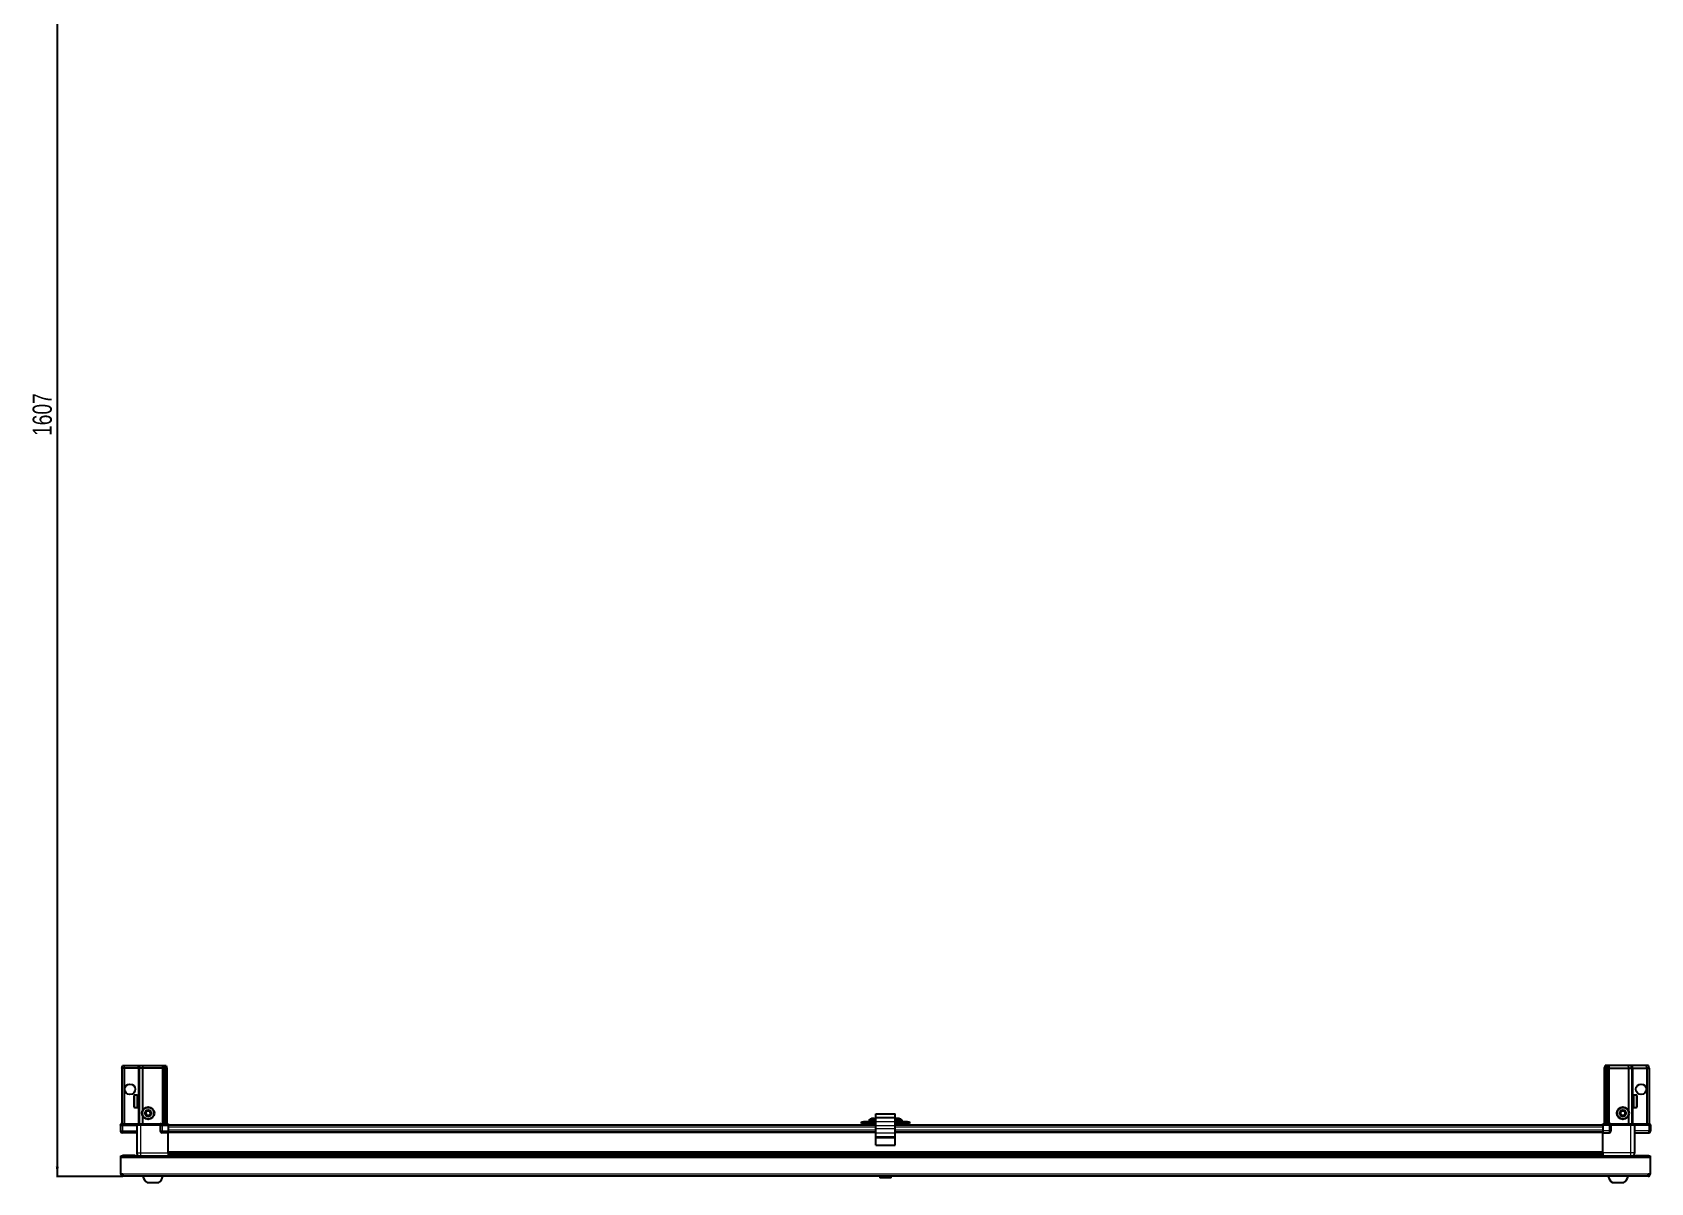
# Model space of a CAD drawing. Header units: millimetres. Extents: x 1132 to 6666, y -642 to 1838.
# Drawn here: x 1220 to 2912, y -642 to 560 of the extents above; entities that cross this region are included whole.
import ezdxf

# ---------------------------------------------------------------- set-up
doc = ezdxf.new("R2010")
doc.units = ezdxf.units.MM
doc.layers.add('FORMAT', color=7, linetype='Continuous')
doc.styles.add('SLDTEXTSTYLE0', font='TXT', dxfattribs={"width": 0.75})
doc.dimstyles.new('SLDDIMSTYLE0', dxfattribs={"dimtxt": 20, "dimasz": 10, "dimexe": 0, "dimexo": 0.0625, "dimgap": 5, "dimtad": 2, "dimdec": 1, "dimrnd": 1e-09, "dimzin": 12, "dimdsep": 46, "dimtxsty": 'SLDTEXTSTYLE0', "dimsah": 1, "dimcen": 0.09, "dimadec": 0, "dimazin": 3, "dimtfac": 1, "dimtofl": 0, "dimtmove": 0, "dimatfit": 3, "dimfxl": 0, "dimfrac": 2, "dimtolj": 1, "dimtzin": 12, "dimarcsym": 0})

# ---------------------------------------------------------------- blocks, each defined once
blk = doc.blocks.new('_D_9')
at = {"layer": 'FORMAT'}
for p, q in [((2106.7, 971.4), (1245.5, 971.4)), ((1246.5, 971.4), (1246.5, -635.6)), ((1315.1, -635.6), (1245.5, -635.6))]:
    blk.add_line(p, q, dxfattribs=at)
for points in [[(1246.5, 971.4), (1244.9, 961.4), (1248, 961.4)], [(1246.5, -635.6), (1248, -625.6), (1244.9, -625.6)]]:
    blk.add_solid(points, dxfattribs=at)
at = {"layer": 'FORMAT', "insert": (1220.7, 138.4), "char_height": 20, "attachment_point": 1, "rotation": 90, "style": 'SLDTEXTSTYLE0'}
blk.add_mtext('1607', dxfattribs=at)

msp = doc.modelspace()

# ---------------------------------------------------------------- linework, layer by layer
at = {"color": 7, "linetype": 'Continuous', "lineweight": 25}
for p, q in [((1313.99, -522.56), (1314.79, -519.56)), ((1316.49, -522.56), (1313.99, -522.56)), ((1313.99, -522.56), (1313.99, -580.86)), ((1314.79, -519.56), (1316.64, -519.56)), ((1316.49, -522.56), (1316.64, -519.56)), ((1316.49, -522.56), (1316.49, -580.86)), ((1330.99, -522.56), (1316.49, -522.56)), ((1316.64, -519.56), (1330.99, -519.56)), ((1330.99, -519.56), (1332.79, -519.56)), ((1331.99, -522.56), (1330.99, -522.56)), ((1331.99, -522.56), (1332.79, -519.56)), ((1335.49, -522.56), (1331.99, -522.56)), ((1331.99, -522.56), (1331.99, -580.86)), ((1332.79, -519.56), (1335.82, -519.56)), ((1335.82, -519.56), (1335.49, -522.56)), ((1355.99, -522.56), (1335.49, -522.56)), ((1335.49, -522.56), (1335.49, -567.06)), ((1335.82, -519.56), (1355.99, -519.56)), ((1355.99, -519.56), (1357.79, -519.56)), ((1356.99, -522.56), (1355.99, -522.56)), ((1357.79, -519.56), (1356.99, -522.56)), ((1357.99, -522.56), (1356.99, -522.56)), ((1356.99, -522.56), (1356.99, -580.86)), ((1357.79, -519.56), (1358.53, -519.56)), ((1358.53, -519.56), (1357.99, -522.56)), ((1359.49, -522.56), (1357.99, -522.56)), ((1357.99, -522.56), (1357.99, -580.86)), ((1358.53, -519.56), (1359.03, -519.56)), ((1359.03, -519.56), (1359.49, -522.56)), ((1359.03, -519.56), (1360.18, -519.56)), ((1359.49, -522.56), (1359.49, -580.86)), ((1360.99, -522.56), (1359.49, -522.56)), ((1360.18, -519.56), (1360.99, -522.56)), ((1360.99, -522.56), (1360.99, -580.86)), ((2864.79, -519.56), (2863.99, -522.56)), ((2863.99, -522.56), (2865.49, -522.56)), ((2863.99, -522.56), (2863.99, -580.86)), ((2865.94, -519.56), (2864.79, -519.56)), ((2865.94, -519.56), (2865.49, -522.56)), ((2865.49, -522.56), (2866.99, -522.56)), ((2865.49, -522.56), (2865.49, -580.86)), ((2866.44, -519.56), (2865.94, -519.56)), ((2866.44, -519.56), (2866.99, -522.56)), ((2867.18, -519.56), (2866.44, -519.56)), ((2866.99, -522.56), (2866.99, -580.86)), ((2866.99, -522.56), (2867.99, -522.56)), ((2867.18, -519.56), (2867.99, -522.56)), ((2868.99, -519.56), (2867.18, -519.56)), ((2867.99, -522.56), (2867.99, -580.86)), ((2867.99, -522.56), (2868.99, -522.56)), ((2889.16, -519.56), (2868.99, -519.56)), ((2868.99, -522.56), (2889.49, -522.56)), ((2889.16, -519.56), (2889.49, -522.56)), ((2892.18, -519.56), (2889.16, -519.56)), ((2889.49, -522.56), (2889.49, -567.06)), ((2889.49, -522.56), (2892.99, -522.56)), ((2892.99, -522.56), (2892.18, -519.56)), ((2893.99, -519.56), (2892.18, -519.56)), ((2892.99, -522.56), (2892.99, -580.86)), ((2892.99, -522.56), (2893.99, -522.56)), ((2908.33, -519.56), (2893.99, -519.56)), ((2893.99, -522.56), (2908.49, -522.56)), ((2908.49, -522.56), (2908.33, -519.56)), ((2910.18, -519.56), (2908.33, -519.56)), ((2908.49, -522.56), (2908.49, -580.86)), ((2908.49, -522.56), (2910.99, -522.56)), ((2910.99, -522.56), (2910.18, -519.56)), ((2910.99, -522.56), (2910.99, -580.86)), ((1326.79, -562.76), (1326.79, -551.36)), ((1329.99, -550.56), (1327.59, -550.56)), ((1329.99, -550.56), (1329.99, -550.57)), ((1329.99, -550.57), (1330.49, -550.57)), ((1329.99, -550.75), (1330.49, -550.75)), ((1329.99, -550.75), (1329.99, -550.97)), ((1329.99, -550.97), (1330.49, -550.97)), ((1329.99, -551.55), (1330.49, -551.55)), ((1329.99, -551.55), (1329.99, -551.97)), ((1329.99, -551.97), (1330.49, -551.97)), ((1329.99, -552.88), (1330.49, -552.88)), ((1329.99, -552.88), (1329.99, -553.47)), ((1329.99, -553.47), (1330.49, -553.47)), ((1329.99, -554.62), (1330.49, -554.62)), ((1329.99, -554.62), (1329.99, -555.32)), ((1329.99, -555.32), (1330.49, -555.32)), ((1329.99, -556.61), (1330.49, -556.61)), ((1329.99, -556.61), (1329.99, -557.34)), ((1329.99, -556.75), (1330.49, -556.75)), ((1329.99, -557.25), (1330.49, -557.25)), ((1329.99, -557.34), (1330.49, -557.34)), ((1330.49, -550.75), (1330.49, -550.57)), ((1330.49, -550.97), (1330.49, -550.75)), ((1330.49, -551.55), (1330.49, -550.97)), ((1330.49, -551.97), (1330.49, -551.55)), ((1330.49, -552.88), (1330.49, -551.97)), ((1330.59, -552.66), (1330.49, -552.66)), ((1330.49, -553.47), (1330.49, -552.88)), ((1330.49, -554.62), (1330.49, -553.47)), ((1330.49, -555.32), (1330.49, -554.62)), ((1330.49, -556.61), (1330.49, -555.32)), ((1330.49, -556.75), (1330.49, -556.61)), ((1330.49, -557.34), (1330.49, -557.25)), ((1330.49, -558.63), (1330.49, -557.34)), ((1330.59, -561.46), (1330.59, -552.66)), ((1331.47, -553.75), (1330.99, -553.06)), ((1330.99, -561.06), (1330.99, -553.06)), ((1331.96, -553.06), (1331.47, -553.75)), ((1331.47, -560.37), (1331.47, -553.75)), ((1331.99, -553.06), (1331.96, -553.06)), ((1331.96, -561.06), (1331.96, -553.06)), ((2893.02, -553.06), (2892.99, -553.06)), ((2893.5, -553.75), (2893.02, -553.06)), ((2893.02, -553.06), (2893.02, -561.06)), ((2893.99, -553.06), (2893.5, -553.75)), ((2893.5, -553.75), (2893.5, -560.37)), ((2893.99, -553.06), (2893.99, -561.06)), ((2894.49, -552.66), (2894.39, -552.66)), ((2894.39, -552.66), (2894.39, -561.46)), ((2897.39, -550.56), (2894.49, -550.56)), ((2894.99, -550.56), (2894.49, -550.56)), ((2894.49, -550.56), (2894.49, -550.61)), ((2894.49, -550.61), (2894.49, -550.89)), ((2894.99, -550.61), (2894.49, -550.61)), ((2894.99, -550.89), (2894.49, -550.89)), ((2894.49, -550.89), (2894.49, -551.17)), ((2894.99, -551.17), (2894.49, -551.17)), ((2894.49, -551.17), (2894.49, -551.83)), ((2894.99, -551.83), (2894.49, -551.83)), ((2894.49, -551.83), (2894.49, -552.3)), ((2894.49, -552.3), (2894.49, -553.28)), ((2894.99, -552.3), (2894.49, -552.3)), ((2894.99, -553.28), (2894.49, -553.28)), ((2894.49, -553.28), (2894.49, -553.9)), ((2894.49, -553.9), (2894.49, -555.1)), ((2894.99, -553.9), (2894.49, -553.9)), ((2894.99, -555.1), (2894.49, -555.1)), ((2894.49, -555.1), (2894.49, -555.73)), ((2894.99, -555.73), (2894.49, -555.73)), ((2894.49, -555.81), (2894.49, -557.11)), ((2894.99, -555.81), (2894.49, -555.81)), ((2894.99, -557.11), (2894.49, -557.11)), ((2894.99, -557.59), (2894.49, -557.59)), ((2894.49, -557.59), (2894.49, -557.85)), ((2894.49, -557.85), (2894.49, -559.11)), ((2894.99, -557.85), (2894.49, -557.85)), ((2894.99, -550.61), (2894.99, -550.56)), ((2894.99, -551.17), (2894.99, -550.89)), ((2894.99, -552.3), (2894.99, -551.83)), ((2894.99, -553.9), (2894.99, -553.28)), ((2894.99, -555.81), (2894.99, -555.1)), ((2894.99, -557.85), (2894.99, -557.11)), ((2898.19, -551.36), (2898.19, -562.76)), ((1327.59, -563.56), (1329.99, -563.56)), ((1329.99, -558.63), (1330.49, -558.63)), ((1329.99, -558.63), (1329.99, -559.34)), ((1329.99, -559.34), (1330.49, -559.34)), ((1329.99, -560.5), (1330.49, -560.5)), ((1329.99, -560.5), (1329.99, -561.11)), ((1329.99, -561.11), (1330.49, -561.11)), ((1329.99, -562.04), (1330.49, -562.04)), ((1329.99, -562.04), (1329.99, -562.48)), ((1329.99, -562.48), (1330.49, -562.48)), ((1329.99, -563.09), (1330.49, -563.09)), ((1329.99, -563.09), (1329.99, -563.32)), ((1329.99, -563.32), (1330.49, -563.32)), ((1329.99, -563.54), (1330.49, -563.54)), ((1329.99, -563.54), (1329.99, -563.56)), ((1329.99, -563.55), (1330.49, -563.55)), ((1330.49, -559.34), (1330.49, -558.63)), ((1330.49, -560.5), (1330.49, -559.34)), ((1330.49, -561.11), (1330.49, -560.5)), ((1330.49, -562.04), (1330.49, -561.11)), ((1330.49, -561.46), (1330.59, -561.46)), ((1330.49, -562.48), (1330.49, -562.04)), ((1330.49, -563.09), (1330.49, -562.48)), ((1330.49, -563.32), (1330.49, -563.09)), ((1330.49, -563.54), (1330.49, -563.32)), ((1330.49, -563.55), (1330.49, -563.54)), ((1330.99, -561.06), (1331.47, -560.37)), ((1331.47, -560.37), (1331.96, -561.06)), ((1331.96, -561.06), (1331.99, -561.06)), ((1335.49, -572.06), (1335.49, -580.86)), ((2101.16, -575.22), (2101.16, -575.23)), ((2102.49, -570.21), (2122.49, -570.21)), ((2102.49, -574.21), (2102.49, -570.21)), ((2102.49, -574.21), (2122.49, -574.21)), ((2102.49, -578.19), (2102.49, -574.21)), ((2122.49, -574.21), (2122.49, -570.21)), ((2122.49, -578.19), (2122.49, -574.21)), ((2126.16, -575.22), (2126.16, -575.23)), ((2889.49, -572.06), (2889.49, -580.86)), ((2892.99, -561.06), (2893.02, -561.06)), ((2893.02, -561.06), (2893.5, -560.37)), ((2893.5, -560.37), (2893.99, -561.06)), ((2894.39, -561.46), (2894.49, -561.46)), ((2894.99, -559.11), (2894.49, -559.11)), ((2894.49, -559.11), (2894.49, -559.8)), ((2894.49, -559.8), (2894.49, -560.92)), ((2894.99, -559.8), (2894.49, -559.8)), ((2894.99, -560.92), (2894.49, -560.92)), ((2894.49, -560.92), (2894.49, -561.49)), ((2894.49, -561.49), (2894.49, -562.35)), ((2894.99, -561.49), (2894.49, -561.49)), ((2894.99, -562.35), (2894.49, -562.35)), ((2894.49, -562.35), (2894.49, -562.74)), ((2894.49, -562.74), (2894.49, -563.26)), ((2894.99, -562.74), (2894.49, -562.74)), ((2894.99, -563.26), (2894.49, -563.26)), ((2894.49, -563.26), (2894.49, -563.44)), ((2894.49, -563.44), (2894.49, -563.56)), ((2894.99, -563.44), (2894.49, -563.44)), ((2894.49, -563.56), (2897.39, -563.56)), ((2894.99, -559.8), (2894.99, -559.11)), ((2894.99, -561.49), (2894.99, -560.92)), ((2894.99, -562.74), (2894.99, -562.35)), ((2894.99, -563.44), (2894.99, -563.26)), ((1312.99, -580.86), (1312.49, -581.72)), ((1312.49, -582.06), (1312.49, -581.72)), ((1312.49, -582.06), (1314.49, -582.06)), ((1312.49, -582.06), (1312.49, -588.06)), ((1314.49, -580.86), (1312.99, -580.86)), ((1314.49, -580.86), (1329.29, -580.86)), ((1329.29, -582.06), (1314.49, -582.06)), ((1314.49, -582.06), (1329.29, -582.06)), ((1329.49, -590.06), (1314.49, -590.06)), ((1329.29, -580.86), (1329.49, -580.86)), ((1329.49, -582.06), (1329.29, -582.06)), ((1329.49, -582.06), (1329.49, -580.86)), ((1329.49, -580.86), (1333.49, -580.86)), ((1333.49, -582.06), (1329.49, -582.06)), ((1329.49, -582.06), (1329.49, -611.06)), ((1333.49, -580.86), (1353.79, -580.86)), ((1353.79, -582.06), (1333.49, -582.06)), ((1353.79, -580.86), (1353.99, -580.86)), ((1353.99, -582.06), (1353.79, -582.06)), ((1353.99, -582.06), (1353.99, -580.86)), ((1354.67, -580.86), (1353.99, -580.86)), ((1353.99, -582.06), (1355.99, -582.06)), ((1353.99, -582.06), (1353.99, -588.06)), ((1354.67, -580.86), (1362.49, -580.86)), ((1362.49, -581.72), (1355.99, -581.72)), ((1362.49, -582.06), (1355.99, -582.06)), ((1355.99, -582.06), (1362.49, -582.06)), ((1362.49, -590.06), (1355.99, -590.06)), ((1362.49, -580.86), (1362.49, -581.72)), ((1362.49, -581.72), (1362.49, -581.72)), ((1362.49, -582.06), (1362.49, -581.72)), ((1362.49, -582.06), (1362.49, -582.06)), ((1362.49, -582.06), (1362.49, -588.06)), ((2102.49, -582.21), (1362.49, -582.21)), ((1362.49, -588.06), (1362.49, -590.06)), ((2102.49, -589.41), (1362.49, -589.41)), ((1362.49, -611.06), (1362.49, -590.06)), ((2087.49, -580.21), (2087.49, -578.71)), ((2087.49, -578.71), (2089.49, -578.71)), ((2089.49, -580.21), (2087.49, -580.21)), ((2089.49, -578.71), (2089.49, -580.21)), ((2100.74, -578.71), (2089.49, -578.71)), ((2100.74, -580.21), (2089.49, -580.21)), ((2095.24, -576.8), (2095.24, -578.71)), ((2097.49, -580.21), (2097.49, -582.21)), ((2100.74, -580.21), (2100.74, -578.71)), ((2100.74, -578.71), (2102.49, -578.71)), ((2102.49, -580.21), (2100.74, -580.21)), ((2102.49, -582.52), (2102.49, -578.19)), ((2102.49, -585.74), (2102.49, -582.52)), ((2102.49, -590.07), (2102.49, -585.74)), ((2102.49, -593.84), (2102.49, -590.07)), ((2122.49, -582.52), (2122.49, -578.19)), ((2122.49, -578.71), (2124.24, -578.71)), ((2124.24, -580.21), (2122.49, -580.21)), ((2862.49, -582.21), (2122.49, -582.21)), ((2122.49, -585.74), (2122.49, -582.52)), ((2122.49, -590.07), (2122.49, -585.74)), ((2862.49, -589.41), (2122.49, -589.41)), ((2122.49, -593.84), (2122.49, -590.07)), ((2124.24, -578.71), (2124.24, -580.21)), ((2135.49, -578.71), (2124.24, -578.71)), ((2135.49, -580.21), (2124.24, -580.21)), ((2127.49, -582.21), (2127.49, -580.21)), ((2129.74, -578.71), (2129.74, -576.8)), ((2135.49, -580.21), (2135.49, -578.71)), ((2135.49, -578.71), (2137.49, -578.71)), ((2137.49, -580.21), (2135.49, -580.21)), ((2137.49, -578.71), (2137.49, -580.21)), ((2862.49, -580.86), (2870.31, -580.86)), ((2862.49, -581.72), (2862.49, -580.86)), ((2862.49, -582.06), (2862.49, -581.72)), ((2868.99, -581.72), (2862.49, -581.72)), ((2868.99, -582.06), (2862.49, -582.06)), ((2862.49, -582.06), (2862.49, -588.06)), ((2862.49, -588.06), (2862.49, -590.06)), ((2862.49, -590.06), (2868.99, -590.06)), ((2862.49, -611.06), (2862.49, -590.06)), ((2868.99, -582.06), (2870.99, -582.06)), ((2870.99, -582.06), (2868.99, -582.06)), ((2870.99, -580.86), (2870.31, -580.86)), ((2870.99, -582.06), (2870.99, -580.86)), ((2870.99, -580.86), (2871.19, -580.86)), ((2871.19, -582.06), (2870.99, -582.06)), ((2870.99, -582.06), (2870.99, -588.06)), ((2871.19, -580.86), (2891.49, -580.86)), ((2891.49, -582.06), (2871.19, -582.06)), ((2891.49, -580.86), (2895.49, -580.86)), ((2895.49, -582.06), (2891.49, -582.06)), ((2895.49, -582.06), (2895.49, -580.86)), ((2895.49, -580.86), (2895.69, -580.86)), ((2895.69, -582.06), (2895.49, -582.06)), ((2895.49, -582.06), (2895.49, -611.06)), ((2895.49, -590.06), (2910.49, -590.06)), ((2895.69, -580.86), (2910.49, -580.86)), ((2910.49, -582.06), (2895.69, -582.06)), ((2911.99, -580.86), (2910.49, -580.86)), ((2910.49, -582.06), (2912.49, -582.06)), ((2912.49, -581.72), (2911.99, -580.86)), ((2912.49, -581.72), (2911.99, -580.86)), ((2912.49, -582.06), (2912.49, -581.72)), ((2912.49, -582.06), (2912.49, -581.72)), ((2912.49, -582.06), (2912.49, -582.06)), ((2912.49, -582.06), (2912.49, -588.06)), ((2102.49, -595.28), (2102.49, -593.84)), ((2102.49, -603.01), (2102.49, -595.28)), ((2102.49, -603.01), (2122.49, -603.01)), ((2122.49, -595.28), (2122.49, -593.84)), ((2122.49, -603.01), (2122.49, -595.28)), ((1312.99, -614.06), (2911.99, -614.06)), ((1312.99, -616.16), (1312.99, -614.06)), ((1312.99, -633.46), (1312.99, -616.16)), ((1327.99, -613.96), (1315.09, -613.96)), ((1327.99, -613.96), (1327.99, -614.06)), ((1362.49, -612.08), (2862.49, -612.08)), ((1362.49, -612.12), (2862.49, -612.12)), ((1386.37, -613.91), (1362.49, -613.91)), ((1380.99, -614.06), (1380.99, -613.91)), ((1381.03, -614.06), (1381.03, -613.91)), ((1381.3, -614.06), (1381.3, -613.91)), ((1381.56, -614.06), (1381.56, -613.91)), ((1382.21, -614.06), (1382.21, -613.91)), ((1382.67, -614.06), (1382.67, -613.91)), ((1383.64, -614.06), (1383.64, -613.91)), ((1384.26, -614.06), (1384.26, -613.91)), ((1385.45, -614.06), (1385.45, -613.91)), ((1386.11, -614.06), (1386.11, -613.91)), ((1386.16, -614.06), (1386.16, -613.91)), ((1387.45, -613.91), (1386.37, -613.91)), ((1388.19, -613.91), (1387.45, -613.91)), ((1387.45, -614.06), (1387.45, -613.91)), ((1387.45, -613.91), (1387.45, -613.91)), ((1387.47, -614.06), (1387.47, -613.91)), ((1387.96, -614.06), (1387.96, -613.91)), ((1388.19, -614.06), (1388.19, -613.91)), ((1388.61, -613.91), (1388.19, -613.91)), ((1388.19, -613.91), (1388.19, -613.91)), ((2836.37, -613.91), (1388.61, -613.91)), ((1389.46, -614.06), (1389.46, -613.91)), ((1390.15, -614.06), (1390.15, -613.91)), ((1391.28, -614.06), (1391.28, -613.91)), ((1391.86, -614.06), (1391.86, -613.91)), ((1392.73, -614.06), (1392.73, -613.91)), ((1393.13, -614.06), (1393.13, -613.91)), ((1393.66, -614.06), (1393.66, -613.91)), ((1393.85, -614.06), (1393.85, -613.91)), ((1393.99, -614.06), (1393.99, -613.91)), ((2830.99, -614.06), (2830.99, -613.91)), ((2831.16, -614.06), (2831.16, -613.91)), ((2831.37, -614.06), (2831.37, -613.91)), ((2831.93, -614.06), (2831.93, -613.91)), ((2832.35, -614.06), (2832.35, -613.91)), ((2833.25, -614.06), (2833.25, -613.91)), ((2833.83, -614.06), (2833.83, -613.91)), ((2834.98, -614.06), (2834.98, -613.91)), ((2835.67, -614.06), (2835.67, -613.91)), ((2836.95, -613.91), (2836.37, -613.91)), ((2836.95, -614.06), (2836.95, -613.91)), ((2836.96, -613.91), (2836.95, -613.91)), ((2837.69, -613.91), (2836.96, -613.91)), ((2837.13, -614.06), (2837.13, -613.91)), ((2837.63, -614.06), (2837.63, -613.91)), ((2837.69, -614.06), (2837.69, -613.91)), ((2838.61, -613.91), (2837.69, -613.91)), ((2837.69, -613.91), (2837.69, -613.91)), ((2862.49, -613.91), (2838.61, -613.91)), ((2838.98, -614.06), (2838.98, -613.91)), ((2839.69, -614.06), (2839.69, -613.91)), ((2840.86, -614.06), (2840.86, -613.91)), ((2841.47, -614.06), (2841.47, -613.91)), ((2842.41, -614.06), (2842.41, -613.91)), ((2842.86, -614.06), (2842.86, -613.91)), ((2843.48, -614.06), (2843.48, -613.91)), ((2843.73, -614.06), (2843.73, -613.91)), ((2843.97, -614.06), (2843.97, -613.91)), ((2843.99, -614.06), (2843.99, -613.91)), ((2896.99, -613.96), (2896.99, -614.06)), ((2896.99, -613.96), (2909.89, -613.96)), ((2911.99, -614.06), (2911.99, -616.16)), ((2911.99, -616.16), (2911.99, -633.46)), ((1315.09, -633.46), (1312.99, -633.46)), ((1315.09, -633.46), (1315.09, -635.56)), ((2909.89, -635.56), (1315.09, -635.56)), ((1340.49, -642.16), (1352.49, -642.16)), ((2107.69, -635.56), (2106.7, -636.54)), ((2106.7, -636.54), (2106.7, -637.06)), ((2118.27, -636.54), (2106.7, -636.54)), ((2118.27, -637.06), (2106.7, -637.06)), ((2118.27, -636.54), (2117.29, -635.56)), ((2118.27, -637.06), (2118.27, -636.54)), ((2872.49, -642.16), (2884.49, -642.16)), ((2911.99, -633.46), (2909.89, -633.46)), ((2909.89, -635.56), (2909.89, -633.46))]:
    msp.add_line(p, q, dxfattribs=at)
at = {"color": 8, "linetype": 'Continuous', "lineweight": 18}
for p, q in [((1330.99, -522.56), (1330.99, -519.56)), ((1330.99, -522.56), (1330.99, -553.06)), ((1355.99, -519.56), (1355.99, -522.56)), ((1355.99, -522.56), (1355.99, -580.86)), ((2868.99, -519.56), (2868.99, -522.56)), ((2868.99, -522.56), (2868.99, -580.86)), ((2893.99, -522.56), (2893.99, -519.56)), ((2893.99, -522.56), (2893.99, -553.06)), ((1327.59, -563.56), (1327.59, -550.56)), ((2897.39, -550.56), (2897.39, -563.56)), ((1330.99, -561.06), (1330.99, -580.86)), ((2893.99, -561.06), (2893.99, -580.86)), ((1312.49, -588.06), (1314.49, -588.06)), ((1314.49, -582.06), (1314.49, -580.86)), ((1314.49, -582.06), (1314.49, -588.06)), ((1314.49, -588.06), (1329.49, -588.06)), ((1314.49, -590.06), (1314.49, -588.06)), ((1329.29, -582.06), (1329.29, -580.86)), ((1333.49, -582.06), (1333.49, -580.86)), ((1333.49, -582.06), (1333.49, -611.06)), ((1353.79, -582.06), (1353.79, -580.86)), ((1353.99, -588.06), (1355.99, -588.06)), ((1355.99, -582.06), (1355.99, -581.72)), ((1355.99, -582.06), (1355.99, -588.06)), ((1355.99, -588.06), (1362.49, -588.06)), ((1355.99, -588.06), (1355.99, -590.06)), ((1362.49, -582.06), (1362.49, -581.72)), ((2102.49, -584.21), (1362.49, -584.21)), ((2102.49, -587.41), (1362.49, -587.41)), ((2102.49, -590.06), (1362.49, -590.06)), ((2095.24, -576.8), (2099.99, -576.8)), ((2095.43, -576.43), (2099.99, -576.43)), ((2099.99, -576.43), (2102.49, -576.43)), ((2099.99, -576.8), (2102.49, -576.8)), ((2102.49, -578.19), (2122.49, -578.19)), ((2102.49, -582.52), (2122.49, -582.52)), ((2102.49, -585.74), (2122.49, -585.74)), ((2102.49, -590.07), (2122.49, -590.07)), ((2122.49, -576.43), (2124.99, -576.43)), ((2122.49, -576.8), (2124.99, -576.8)), ((2862.49, -584.21), (2122.49, -584.21)), ((2862.49, -587.41), (2122.49, -587.41)), ((2862.49, -590.06), (2122.49, -590.06)), ((2124.99, -576.43), (2129.54, -576.43)), ((2124.99, -576.8), (2129.74, -576.8)), ((2868.99, -588.06), (2862.49, -588.06)), ((2868.99, -582.06), (2868.99, -581.72)), ((2868.99, -582.06), (2868.99, -588.06)), ((2870.99, -588.06), (2868.99, -588.06)), ((2868.99, -588.06), (2868.99, -590.06)), ((2871.19, -580.86), (2871.19, -582.06)), ((2891.49, -582.06), (2891.49, -580.86)), ((2891.49, -582.06), (2891.49, -611.06)), ((2910.49, -588.06), (2895.49, -588.06)), ((2895.69, -580.86), (2895.69, -582.06)), ((2910.49, -582.06), (2910.49, -580.86)), ((2910.49, -582.06), (2910.49, -588.06)), ((2912.49, -588.06), (2910.49, -588.06)), ((2910.49, -590.06), (2910.49, -588.06)), ((2102.49, -593.84), (2122.49, -593.84)), ((2102.49, -595.28), (2122.49, -595.28)), ((2911.99, -616.16), (1312.99, -616.16)), ((1315.09, -614.06), (1315.09, -613.96)), ((1333.49, -611.06), (1362.49, -611.06)), ((1362.49, -609.46), (2862.49, -609.46)), ((2862.49, -610.88), (1362.49, -610.88)), ((1362.49, -613.32), (2862.49, -613.32)), ((2891.49, -611.06), (2862.49, -611.06)), ((2909.89, -614.06), (2909.89, -613.96)), ((2909.89, -633.46), (1315.09, -633.46))]:
    msp.add_line(p, q, dxfattribs=at)
at = {"color": 7, "linetype": 'Continuous', "lineweight": 25, "flags": 128}
for points in [[(2122.84, -575.3), (2122.52, -575.4), (2122.49, -575.41)], [(2102.49, -575.41), (2102.48, -575.41), (2102.17, -575.31)], [(1315.09, -613.96), (1314.68, -614), (1314.45, -614.06)], [(2910.53, -614.06), (2910.3, -614), (2909.89, -613.96)]]:
    msp.add_lwpolyline(points, dxfattribs=at)
at = {"color": 7, "linetype": 'Continuous', "lineweight": 25}
for centre, radius in [((1322.49, -544.56), 5.5), ((2902.49, -544.56), 5.5), ((1341.49, -569.56), 6.5), ((1341.49, -569.56), 3.46), ((2883.49, -569.56), 6.5), ((2883.49, -569.56), 3.46)]:
    msp.add_circle(centre, radius, dxfattribs=at)
at = {"color": 8, "linetype": 'Continuous', "lineweight": 18}
for centre in [(1341.49, -569.56), (2883.49, -569.56)]:
    msp.add_circle(centre, 5.7, dxfattribs=at)
at = {"color": 7, "linetype": 'Continuous', "lineweight": 25}
for centre, radius, start, end in [((1327.59, -551.36), 0.8, 90, 180), ((1330.99, -552.66), 0.4, 180, 270), ((2893.99, -552.66), 0.4, 270, 360), ((2897.39, -551.36), 0.8, 360, 90), ((1327.59, -562.76), 0.8, 180, 270), ((1330.99, -561.46), 0.4, 90, 180), ((1341.49, -569.56), 2.5, 147.37605, 207.37605), ((1341.49, -569.56), 2.5, 207.37605, 267.37605), ((1341.49, -569.56), 2.5, 87.37605, 147.37605), ((1341.49, -569.56), 2.5, 267.37605, 327.37605), ((1341.49, -569.56), 2.5, 27.37605, 87.37605), ((1341.49, -569.56), 2.5, 327.37605, 27.37605), ((2099.99, -583.01), 8, 105.59831, 124.71791), ((2883.49, -569.56), 2.5, 134.67671, 194.67671), ((2883.49, -569.56), 2.5, 194.67671, 254.67671), ((2883.49, -569.56), 2.5, 74.67671, 134.67671), ((2883.49, -569.56), 2.5, 254.67671, 314.67671), ((2883.49, -569.56), 2.5, 14.67671, 74.67671), ((2883.49, -569.56), 2.5, 314.67671, 14.67671), ((2893.99, -561.46), 0.4, 0, 90), ((2897.39, -562.76), 0.8, 270, 0), ((1314.49, -588.06), 2, 180, 270), ((1355.99, -588.06), 2, 180, 270), ((2095.69, -576.8), 0.45, 124.71791, 180), ((2124.99, -583.01), 8, 55.28209, 74.20809), ((2129.29, -576.8), 0.45, 0, 55.28209), ((2868.99, -588.06), 2, 270, 0), ((2910.49, -588.06), 2, 270, 0), ((1315.09, -633.46), 2.1, 180, 270), ((1315.09, -633.46), 0.6, 180, 270), ((1347.51, -632.54), 11.91, 194.70035, 233.8734), ((1345.46, -632.54), 11.91, 306.1266, 345.29965), ((2879.51, -632.54), 11.91, 194.70035, 233.8734), ((2877.46, -632.54), 11.91, 306.1266, 345.29965), ((2909.89, -633.46), 2.1, 270, 360), ((2909.89, -633.46), 0.6, 270, 0)]:
    msp.add_arc(centre, radius, start, end, dxfattribs=at)
for centre, start_param, end_param in [((1355.99, -578.26), 2.4188584, 3.1415927), ((2868.99, -578.26), 3.1415927, 3.8643269)]:
    msp.add_ellipse(centre, major_axis=(0, 3.46), ratio=0.5773503, start_param=start_param, end_param=end_param, dxfattribs=at)
for points, knots in [([(1338.6, -569.43), (1338.88, -568.99), (1339.4, -568.18), (1339.92, -567.37), (1340.16, -567)], [0, 0, 0, 0, 0.5346859, 1, 1, 1, 1]), ([(1339.93, -571.99), (1339.87, -571.88), (1339.6, -571.35), (1339.14, -570.46), (1338.76, -569.73), (1338.6, -569.43)], [0, 0, 0, 0, 0.1331247, 0.6370994, 1, 1, 1, 1]), ([(1342.82, -572.12), (1342.3, -572.1), (1341.34, -572.05), (1340.38, -572.01), (1339.93, -571.99)], [0, 0, 0, 0, 0.5346859, 1, 1, 1, 1]), ([(1340.16, -567), (1340.68, -567.02), (1341.64, -567.06), (1342.6, -567.11), (1343.04, -567.13)], [0, 0, 0, 0, 0.5346859, 1, 1, 1, 1]), ([(1344.37, -569.69), (1344.09, -570.13), (1343.57, -570.94), (1343.06, -571.75), (1342.82, -572.12)], [0, 0, 0, 0, 0.5346859, 1, 1, 1, 1]), ([(1343.04, -567.13), (1343.2, -567.43), (1343.58, -568.16), (1344.04, -569.05), (1344.31, -569.58), (1344.37, -569.69)], [0, 0, 0, 0, 0.3629006, 0.8668753, 1, 1, 1, 1]), ([(2102.24, -575.33), (2102.24, -575.33), (2102.24, -575.33), (2102.21, -575.32), (2102.09, -575.29), (2101.83, -575.22), (2101.52, -575.17), (2101.29, -575.15), (2101.15, -575.16), (2101.16, -575.23), (2101.17, -575.29), (2101.16, -575.32), (2101.14, -575.33), (2101.12, -575.33), (2101.11, -575.33), (2101.08, -575.33), (2101.03, -575.32), (2100.82, -575.27), (2100.56, -575.2), (2100.2, -575.15), (2099.88, -575.15), (2099.5, -575.18), (2099.2, -575.25), (2098.97, -575.32), (2098.9, -575.33), (2098.88, -575.33), (2098.86, -575.33), (2098.84, -575.33), (2098.82, -575.32), (2098.8, -575.28), (2098.83, -575.2), (2098.79, -575.15), (2098.59, -575.15), (2098.29, -575.2), (2098, -575.26), (2097.8, -575.32), (2097.75, -575.33), (2097.75, -575.33)], [0, 0, 0, 0, 0.0028392, 0.0068323, 0.0178959, 0.0673466, 0.1262697, 0.1635381, 0.201111, 0.28293, 0.3109228, 0.3249617, 0.3307219, 0.3335843, 0.3364739, 0.3389857, 0.3437038, 0.3589427, 0.4317291, 0.4788261, 0.5135617, 0.5573693, 0.6405693, 0.6613161, 0.6651121, 0.6689448, 0.6715022, 0.6740537, 0.6785011, 0.6922047, 0.7560162, 0.8203204, 0.8585349, 0.9111231, 0.9690933, 0.9981781, 1, 1, 1, 1]), ([(2127.24, -575.33), (2127.24, -575.33), (2127.24, -575.33), (2127.21, -575.32), (2127.09, -575.29), (2126.83, -575.22), (2126.52, -575.17), (2126.29, -575.15), (2126.15, -575.16), (2126.16, -575.23), (2126.17, -575.29), (2126.16, -575.32), (2126.14, -575.33), (2126.12, -575.33), (2126.11, -575.33), (2126.08, -575.33), (2126.03, -575.32), (2125.82, -575.27), (2125.56, -575.2), (2125.2, -575.15), (2124.88, -575.15), (2124.5, -575.18), (2124.2, -575.25), (2123.97, -575.32), (2123.9, -575.33), (2123.88, -575.33), (2123.86, -575.33), (2123.84, -575.33), (2123.82, -575.32), (2123.8, -575.28), (2123.83, -575.2), (2123.79, -575.15), (2123.59, -575.15), (2123.29, -575.2), (2123, -575.26), (2122.8, -575.32), (2122.75, -575.33), (2122.75, -575.33)], [0, 0, 0, 0, 0.0028392, 0.0068323, 0.0178959, 0.0673466, 0.1262697, 0.1635381, 0.201111, 0.28293, 0.3109228, 0.3249617, 0.3307219, 0.3335843, 0.3364739, 0.3389857, 0.3437038, 0.3589427, 0.4317291, 0.4788261, 0.5135617, 0.5573693, 0.6405693, 0.6613161, 0.6651121, 0.6689448, 0.6715022, 0.6740537, 0.6785011, 0.6922047, 0.7560162, 0.8203204, 0.8585349, 0.9111231, 0.9690933, 0.9981781, 1, 1, 1, 1]), ([(2880.7, -568.8), (2881.07, -568.43), (2881.76, -567.76), (2882.44, -567.08), (2882.76, -566.77)], [0, 0, 0, 0, 0.53468586, 1, 1, 1, 1]), ([(2881.44, -571.59), (2881.35, -571.26), (2881.14, -570.46), (2880.89, -569.5), (2880.74, -568.92), (2880.7, -568.8)], [0, 0, 0, 0, 0.36290056, 0.86687533, 1, 1, 1, 1]), ([(2884.22, -572.35), (2883.72, -572.22), (2882.79, -571.96), (2881.87, -571.71), (2881.44, -571.59)], [0, 0, 0, 0, 0.53468586, 1, 1, 1, 1]), ([(2882.76, -566.77), (2883.25, -566.9), (2884.18, -567.16), (2885.11, -567.41), (2885.54, -567.53)], [0, 0, 0, 0, 0.5346859, 1, 1, 1, 1]), ([(2886.27, -570.32), (2885.91, -570.68), (2885.22, -571.36), (2884.54, -572.04), (2884.22, -572.35)], [0, 0, 0, 0, 0.5346859, 1, 1, 1, 1]), ([(2885.54, -567.53), (2885.57, -567.65), (2885.72, -568.23), (2885.98, -569.19), (2886.19, -569.99), (2886.27, -570.32)], [0, 0, 0, 0, 0.1331247, 0.6370994, 1, 1, 1, 1]), ([(1329.49, -611.06), (1329.54, -611.5), (1329.61, -612.18), (1330.04, -612.99), (1330.5, -613.54), (1330.9, -613.91), (1331.16, -614.04), (1331.21, -614.06)], [0, 0, 0, 0, 0.36301846, 0.55843766, 0.75800394, 0.95757021, 1, 1, 1, 1]), ([(1362.49, -611.06), (1362.49, -611.45), (1362.49, -612.25), (1362.49, -613.26), (1362.49, -613.89), (1362.49, -614.05), (1362.49, -614.06)], [0, 0, 0, 0, 0.3255201, 0.6510403, 0.9765604, 1, 1, 1, 1]), ([(2862.49, -611.06), (2862.49, -611.45), (2862.49, -612.25), (2862.49, -613.26), (2862.49, -613.89), (2862.49, -614.05), (2862.49, -614.06)], [0, 0, 0, 0, 0.3255201, 0.6510403, 0.9765604, 1, 1, 1, 1]), ([(2895.49, -611.06), (2895.44, -611.5), (2895.37, -612.18), (2894.93, -612.99), (2894.48, -613.54), (2894.07, -613.91), (2893.81, -614.04), (2893.77, -614.06)], [0, 0, 0, 0, 0.3630185, 0.5584377, 0.7580039, 0.9575702, 1, 1, 1, 1])]:
    msp.add_open_spline(points, degree=3, knots=knots, dxfattribs=at)
at = {"color": 8, "linetype": 'Continuous', "lineweight": 18}
for points in [[(1329.49, -611.06), (1329.55, -611.06), (1329.67, -611.06), (1330.59, -611.06), (1331.92, -611.06), (1332.96, -611.06), (1333.49, -611.06)], [(2895.49, -611.06), (2895.43, -611.06), (2895.31, -611.06), (2894.38, -611.06), (2893.06, -611.06), (2892.01, -611.06), (2891.49, -611.06)]]:
    msp.add_open_spline(points, degree=3, dxfattribs=at)
for points, knots in [([(1333.49, -611.06), (1333.49, -611.5), (1333.49, -612.18), (1333.49, -612.99), (1333.49, -613.54), (1333.49, -613.91), (1333.49, -614.04), (1333.49, -614.06)], [0, 0, 0, 0, 0.3630185, 0.5584377, 0.7580039, 0.9575702, 1, 1, 1, 1]), ([(2891.49, -611.06), (2891.49, -611.5), (2891.49, -612.18), (2891.49, -612.99), (2891.49, -613.54), (2891.49, -613.91), (2891.49, -614.04), (2891.49, -614.06)], [0, 0, 0, 0, 0.36301846, 0.55843766, 0.75800394, 0.95757021, 1, 1, 1, 1])]:
    msp.add_open_spline(points, degree=3, knots=knots, dxfattribs=at)

# ---------------------------------------------------------------- dimensions: what is measured, and where the dimension line sits
at = {"layer": 'FORMAT'}
dim = msp.add_linear_dim(base=(1246.49, -635.56), p1=(2106.7, 971.44), p2=(1315.09, -635.56), angle=90, dimstyle='SLDDIMSTYLE0', dxfattribs=at)
dim.commit()
dim.dimension.update_dxf_attribs({"geometry": '_D_9', "text_midpoint": (1246.49, 167.94), "dimtype": 160})

doc.saveas('drawing.dxf')
